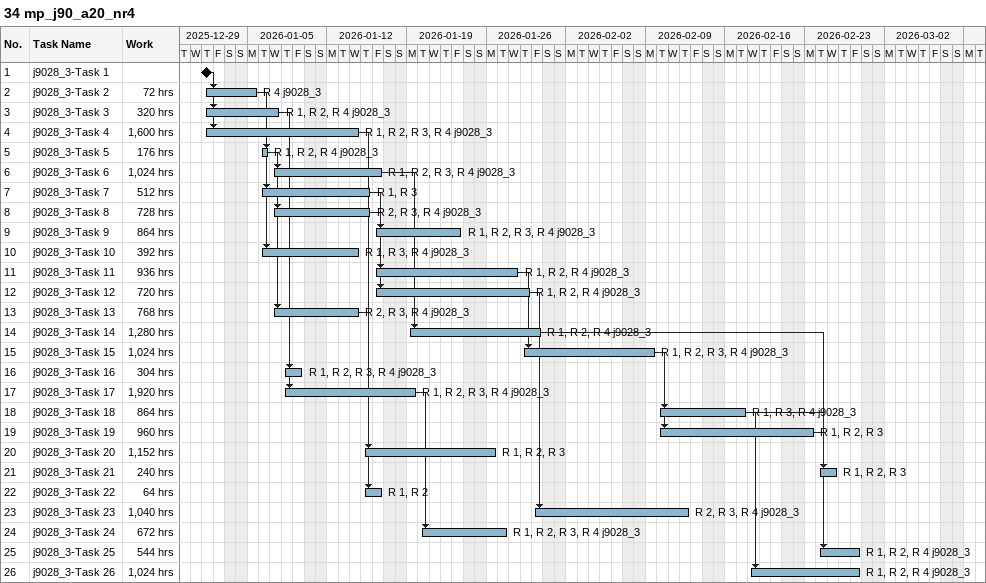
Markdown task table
34 mp_j90_a20_nr4

| ID | Task | Start | Finish | Predecessors | Resources | Work (h) |
|---|---|---|---|---|---|---|
| 1 | j9028_3-Task 1 (milestone) | 2026-01-01 | 2026-01-01 |  |  |  |
| 2 | j9028_3-Task 2 | 2026-01-01 | 2026-01-05 | 1 | R 4 j9028_3 | 72 |
| 3 | j9028_3-Task 3 | 2026-01-01 | 2026-01-07 | 1 | R 1, R 2, R 4 j9028_3 | 320 |
| 4 | j9028_3-Task 4 | 2026-01-01 | 2026-01-14 | 1 | R 1, R 2, R 3, R 4 j9028_3 | 1600 |
| 5 | j9028_3-Task 5 | 2026-01-06 | 2026-01-06 | 2 | R 1, R 2, R 4 j9028_3 | 176 |
| 6 | j9028_3-Task 6 | 2026-01-07 | 2026-01-16 | 5 | R 1, R 2, R 3, R 4 j9028_3 | 1024 |
| 7 | j9028_3-Task 7 | 2026-01-06 | 2026-01-15 | 2 | R 1, R 3 | 512 |
| 8 | j9028_3-Task 8 | 2026-01-07 | 2026-01-15 | 5 | R 2, R 3, R 4 j9028_3 | 728 |
| 9 | j9028_3-Task 9 | 2026-01-16 | 2026-01-23 | 7 | R 1, R 2, R 3, R 4 j9028_3 | 864 |
| 10 | j9028_3-Task 10 | 2026-01-06 | 2026-01-14 | 2 | R 1, R 3, R 4 j9028_3 | 392 |
| 11 | j9028_3-Task 11 | 2026-01-16 | 2026-01-28 | 8 | R 1, R 2, R 4 j9028_3 | 936 |
| 12 | j9028_3-Task 12 | 2026-01-16 | 2026-01-29 | 8 | R 1, R 2, R 4 j9028_3 | 720 |
| 13 | j9028_3-Task 13 | 2026-01-07 | 2026-01-14 | 5 | R 2, R 3, R 4 j9028_3 | 768 |
| 14 | j9028_3-Task 14 | 2026-01-19 | 2026-01-30 | 6 | R 1, R 2, R 4 j9028_3 | 1280 |
| 15 | j9028_3-Task 15 | 2026-01-29 | 2026-02-09 | 11 | R 1, R 2, R 3, R 4 j9028_3 | 1024 |
| 16 | j9028_3-Task 16 | 2026-01-08 | 2026-01-09 | 3 | R 1, R 2, R 3, R 4 j9028_3 | 304 |
| 17 | j9028_3-Task 17 | 2026-01-08 | 2026-01-19 | 3 | R 1, R 2, R 3, R 4 j9028_3 | 1920 |
| 18 | j9028_3-Task 18 | 2026-02-10 | 2026-02-17 | 15 | R 1, R 3, R 4 j9028_3 | 864 |
| 19 | j9028_3-Task 19 | 2026-02-10 | 2026-02-23 | 15 | R 1, R 2, R 3 | 960 |
| 20 | j9028_3-Task 20 | 2026-01-15 | 2026-01-26 | 13 | R 1, R 2, R 3 | 1152 |
| 21 | j9028_3-Task 21 | 2026-02-24 | 2026-02-25 | 19, 18 | R 1, R 2, R 3 | 240 |
| 22 | j9028_3-Task 22 | 2026-01-15 | 2026-01-16 | 4 | R 1, R 2 | 64 |
| 23 | j9028_3-Task 23 | 2026-01-30 | 2026-02-12 | 12 | R 2, R 3, R 4 j9028_3 | 1040 |
| 24 | j9028_3-Task 24 | 2026-01-20 | 2026-01-27 | 17 | R 1, R 2, R 3, R 4 j9028_3 | 672 |
| 25 | j9028_3-Task 25 | 2026-02-24 | 2026-02-27 | 19, 14 | R 1, R 2, R 4 j9028_3 | 544 |
| 26 | j9028_3-Task 26 | 2026-02-18 | 2026-02-27 | 18 | R 1, R 2, R 4 j9028_3 | 1024 |
